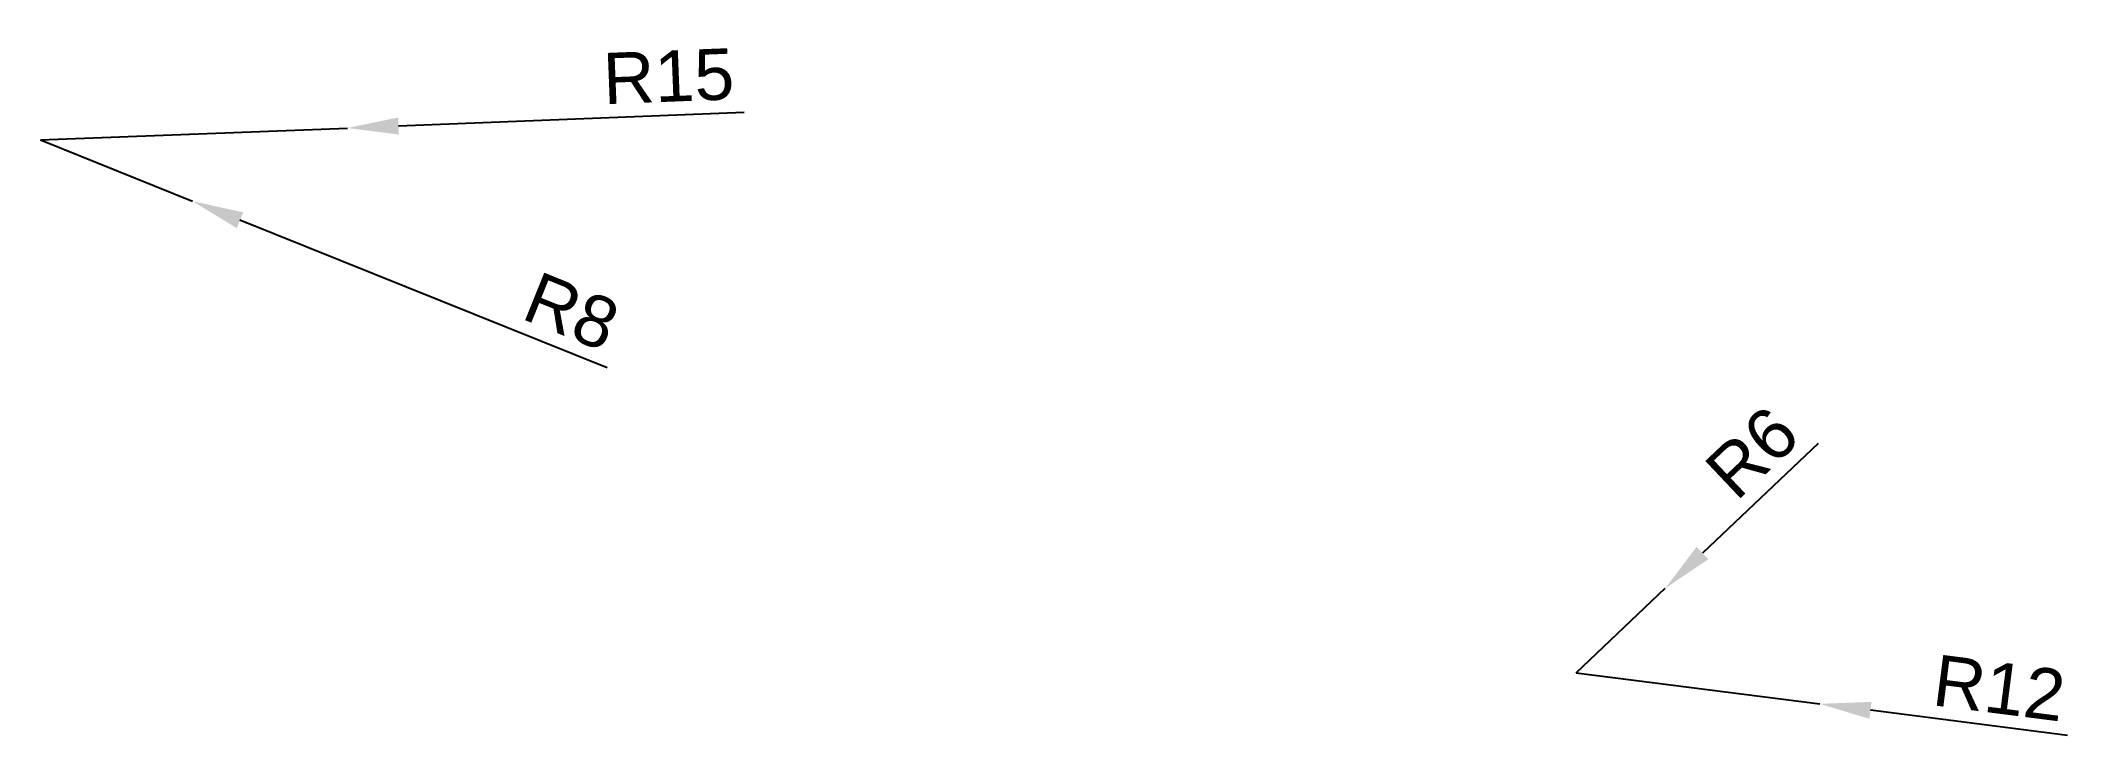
# Model space of a CAD drawing. Header units: millimetres. Extents: x 117.5 to 216.5, y 381.4 to 415.3.
import ezdxf

# ---------------------------------------------------------------- set-up
doc = ezdxf.new("R2010")
doc.units = ezdxf.units.MM
doc.layers.add('Cotas', color=5, linetype='Continuous')
doc.styles.get("Standard").update_dxf_attribs({"font": 'arial.ttf'})
doc.dimstyles.new('ISO-25', dxfattribs={"dimtxt": 2.5, "dimasz": 2.5, "dimexe": 1.25, "dimexo": 0.625, "dimtad": 1, "dimtxsty": 'Standard', "dimcen": 2.5, "dimadec": 0, "dimazin": 0, "dimtfac": 1, "dimtmove": 0, "dimatfit": 3, "dimfxl": 1, "dimarcsym": 0})

# ---------------------------------------------------------------- blocks, each defined once
blk = doc.blocks.new('*D29')
at = {"layer": 'Cotas', "color": 0, "lineweight": -2, "transparency": 16777216}
for p, q in [((192.525, 384.424), (204.428, 382.906)), ((216.528, 381.363), (206.908, 382.59))]:
    blk.add_line(p, q, dxfattribs=at)
at = {"layer": 'Cotas', "color": 0, "transparency": 16777216}
blk.add_solid([(206.961, 383.003), (206.855, 382.176), (204.428, 382.906)], dxfattribs=at)
at = {"layer": 'Defpoints', "color": 0, "transparency": 16777216}
for p in [(192.525, 384.424), (204.428, 382.906)]:
    blk.add_point(p, dxfattribs=at)
at = {"layer": 'Cotas', "color": 0, "transparency": 16777216, "insert": (213.196, 383.683), "char_height": 2.5, "attachment_point": 5, "rotation": 352.73267}
blk.add_mtext('R12', dxfattribs=at)
blk = doc.blocks.new('*D30')
at = {"layer": 'Cotas', "color": 0, "lineweight": -2, "transparency": 16777216}
for p, q in [((204.348, 395.614), (198.698, 390.267)), ((192.525, 384.424), (196.882, 388.548))]:
    blk.add_line(p, q, dxfattribs=at)
at = {"layer": 'Cotas', "color": 0, "transparency": 16777216}
blk.add_solid([(198.412, 390.569), (198.984, 389.964), (196.882, 388.548)], dxfattribs=at)
at = {"layer": 'Defpoints', "color": 0, "transparency": 16777216}
for p in [(196.882, 388.548), (192.525, 384.424)]:
    blk.add_point(p, dxfattribs=at)
at = {"layer": 'Cotas', "color": 0, "transparency": 16777216, "insert": (201.124, 395.181), "char_height": 2.5, "attachment_point": 5, "rotation": 43.42481}
blk.add_mtext('R6', dxfattribs=at)
blk = doc.blocks.new('*D31')
at = {"layer": 'Cotas', "color": 0, "lineweight": -2, "transparency": 16777216}
for p, q in [((117.525, 410.439), (124.947, 407.453)), ((145.203, 399.306), (127.266, 406.52))]:
    blk.add_line(p, q, dxfattribs=at)
at = {"layer": 'Cotas', "color": 0, "transparency": 16777216}
blk.add_solid([(127.422, 406.907), (127.111, 406.134), (124.947, 407.453)], dxfattribs=at)
at = {"layer": 'Defpoints', "color": 0, "transparency": 16777216}
for p in [(117.525, 410.439), (124.947, 407.453)]:
    blk.add_point(p, dxfattribs=at)
at = {"layer": 'Cotas', "color": 0, "transparency": 16777216, "insert": (143.46, 402.056), "char_height": 2.5, "attachment_point": 5, "rotation": 338.08882}
blk.add_mtext('R8', dxfattribs=at)
blk = doc.blocks.new('*D32')
at = {"layer": 'Cotas', "color": 0, "lineweight": -2, "transparency": 16777216}
for p, q in [((117.525, 410.439), (132.513, 411.024)), ((151.89, 411.78), (135.011, 411.121))]:
    blk.add_line(p, q, dxfattribs=at)
at = {"layer": 'Cotas', "color": 0, "transparency": 16777216}
blk.add_solid([(134.995, 411.538), (135.028, 410.705), (132.513, 411.024)], dxfattribs=at)
at = {"layer": 'Defpoints', "color": 0, "transparency": 16777216}
for p in [(132.513, 411.024), (117.525, 410.439)]:
    blk.add_point(p, dxfattribs=at)
at = {"layer": 'Cotas', "color": 0, "transparency": 16777216, "insert": (148.197, 413.539), "char_height": 2.5, "attachment_point": 5, "rotation": 2.23594}
blk.add_mtext('R15', dxfattribs=at)

msp = doc.modelspace()

# ---------------------------------------------------------------- dimensions: what is measured, and where the dimension line sits
at = {"layer": 'Cotas'}
for center, mpoint, picture, middle in [((117.525, 410.439, -182.341), (132.513, 411.024, -182.341), '*D32', (148.271, 411.639, -182.341)), ((117.525, 410.439, -182.341), (124.947, 407.453, -182.341), '*D31', (142.75, 400.292, -182.341)), ((192.525, 384.424, -182.341), (196.882, 388.548, -182.341), '*D30', (202.431, 393.8, -182.341)), ((192.525, 384.424, -182.341), (204.428, 382.906, -182.341), '*D29', (212.958, 381.818, -182.341))]:
    dim = msp.add_radius_dim(center=center, mpoint=mpoint, dimstyle='ISO-25', dxfattribs=at)
    dim.commit()
    dim.dimension.update_dxf_attribs({"geometry": picture, "text_midpoint": middle, "dimtype": 164})

doc.saveas('drawing.dxf')
